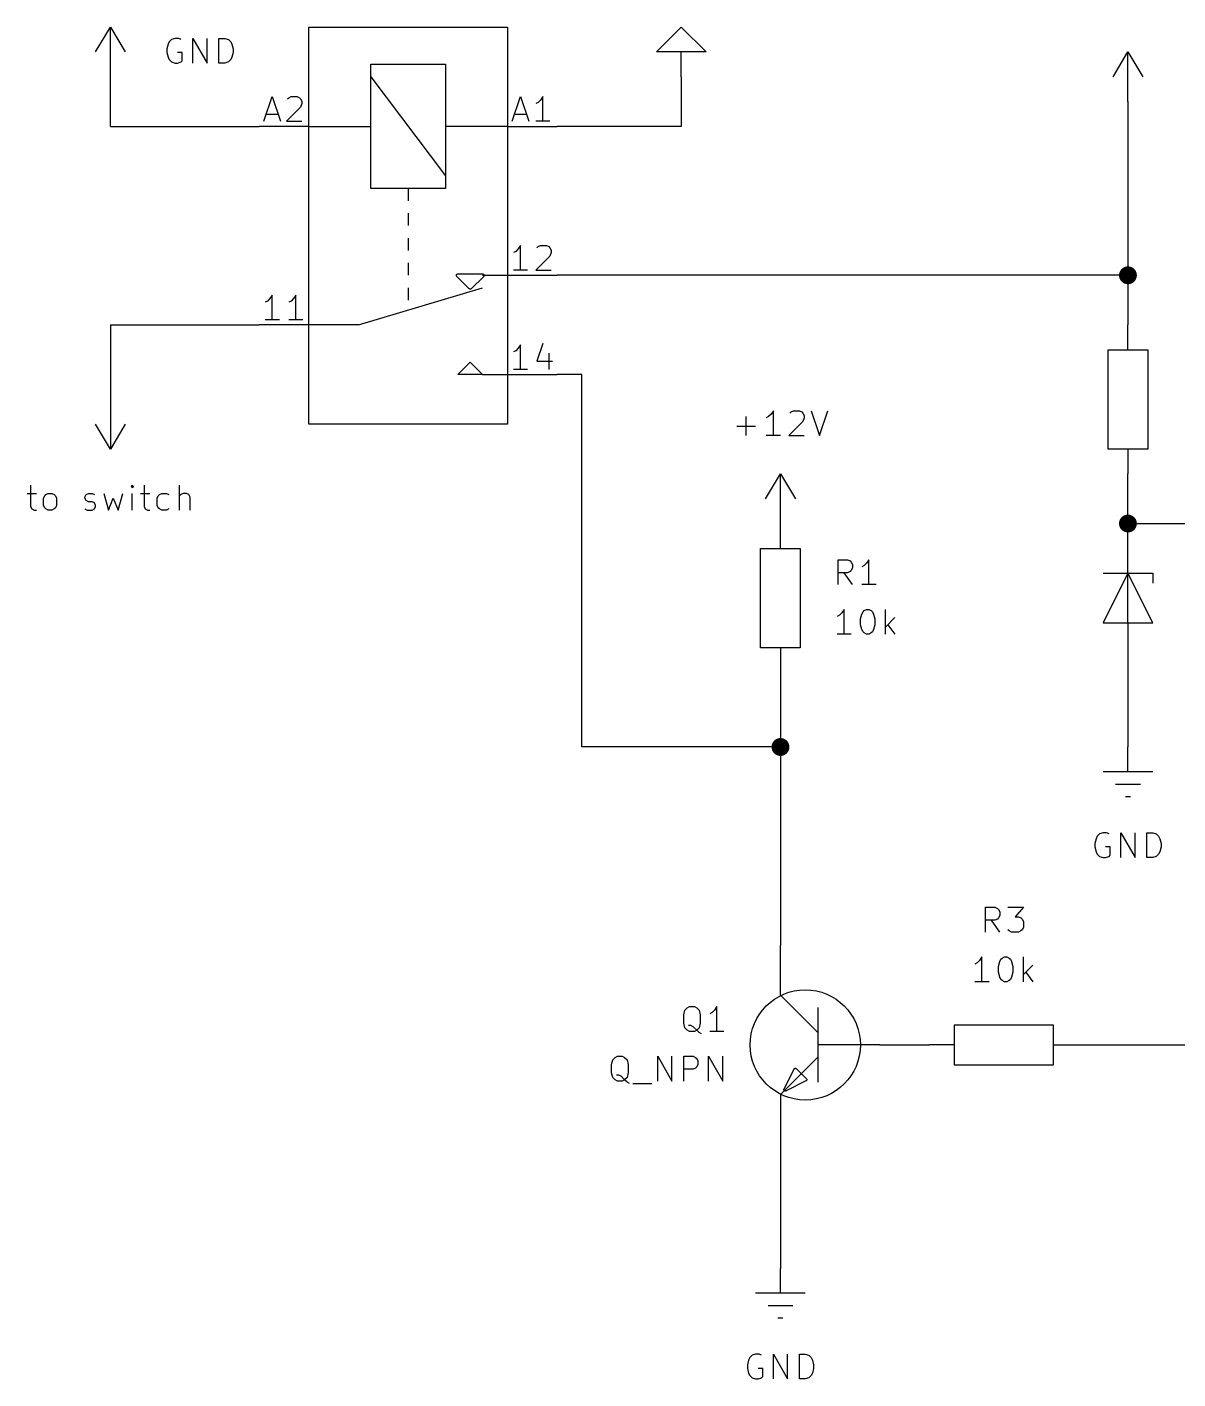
# Model space of a CAD drawing. Extents: x 1.98 to 6.72, y -5.17 to -0.82.
# Drawn here: x 2.032 to 4.351, y -5.073 to -2.35 of the extents above; entities that cross this region are included whole.
import ezdxf

# ---------------------------------------------------------------- set-up
doc = ezdxf.new("R2010")
doc.units = 0
doc.header["$MEASUREMENT"] = 0
for name, color, linetype in [('CYAN2', 4, 'CONTINUOUS'), ('GREEN3', 91, 'CONTINUOUS'), ('LYELLOW', 51, 'CONTINUOUS'), ('RED2', 1, 'CONTINUOUS'), ('RED3', 11, 'CONTINUOUS')]:
    doc.layers.add(name, color=color, linetype=linetype)

msp = doc.modelspace()

# ---------------------------------------------------------------- linework, layer by layer
at = {"layer": 'CYAN2', "linetype": 'CONTINUOUS'}
for p, q in [((2.3163, -2.3847), (2.3139, -2.3942)), ((2.3139, -2.3942), (2.3139, -2.4014)), ((2.3187, -2.3799), (2.3163, -2.3847)), ((2.3234, -2.3752), (2.3187, -2.3799)), ((2.3306, -2.3728), (2.3234, -2.3752)), ((2.3377, -2.3728), (2.3306, -2.3728)), ((2.3425, -2.3752), (2.3377, -2.3728)), ((2.3663, -2.4228), (2.3663, -2.3728)), ((2.3663, -2.3728), (2.3949, -2.4228)), ((2.3949, -2.4228), (2.3949, -2.3728)), ((2.4187, -2.4228), (2.4187, -2.3728)), ((2.4187, -2.3728), (2.4306, -2.3728)), ((2.4306, -2.3728), (2.4377, -2.3752)), ((2.4377, -2.3752), (2.4425, -2.3799)), ((2.4425, -2.3799), (2.4449, -2.3847)), ((2.4449, -2.3847), (2.4472, -2.3942)), ((2.4472, -2.3942), (2.4472, -2.4014)), ((2.3139, -2.4014), (2.3163, -2.4109)), ((2.3163, -2.4109), (2.3187, -2.4157)), ((2.3187, -2.4157), (2.3234, -2.4204)), ((2.3234, -2.4204), (2.3306, -2.4228)), ((2.3306, -2.4228), (2.3353, -2.4228)), ((2.3449, -2.4014), (2.3353, -2.4014)), ((2.3353, -2.4228), (2.3425, -2.4204)), ((2.3425, -2.4204), (2.3449, -2.418)), ((2.3449, -2.418), (2.3449, -2.4014)), ((2.4306, -2.4228), (2.4187, -2.4228)), ((2.4377, -2.4204), (2.4306, -2.4228)), ((2.4425, -2.4157), (2.4377, -2.4204)), ((2.4449, -2.4109), (2.4425, -2.4157)), ((2.4472, -2.4014), (2.4449, -2.4109)), ((3.531, -3.1299), (3.5262, -3.1347)), ((3.531, -3.1299), (3.5262, -3.1347)), ((3.5357, -3.1228), (3.531, -3.1299)), ((3.5357, -3.1228), (3.531, -3.1299)), ((3.5357, -3.1728), (3.5357, -3.1228)), ((3.5357, -3.1728), (3.5357, -3.1228)), ((3.569, -3.1276), (3.5714, -3.1252)), ((3.569, -3.1276), (3.5714, -3.1252)), ((3.5714, -3.1252), (3.5762, -3.1228)), ((3.5714, -3.1252), (3.5762, -3.1228)), ((3.5762, -3.1228), (3.5881, -3.1228)), ((3.5762, -3.1228), (3.5881, -3.1228)), ((3.5881, -3.1228), (3.5929, -3.1252)), ((3.5881, -3.1228), (3.5929, -3.1252)), ((3.5929, -3.1252), (3.5952, -3.1276)), ((3.5929, -3.1252), (3.5952, -3.1276)), ((3.5952, -3.1276), (3.5976, -3.1323)), ((3.5952, -3.1276), (3.5976, -3.1323)), ((3.6119, -3.1228), (3.6286, -3.1728)), ((3.6119, -3.1228), (3.6286, -3.1728)), ((3.6286, -3.1728), (3.6452, -3.1228)), ((3.6286, -3.1728), (3.6452, -3.1228)), ((3.4619, -3.1538), (3.5, -3.1538)), ((3.4619, -3.1538), (3.5, -3.1538)), ((3.4809, -3.1728), (3.4809, -3.1347)), ((3.4809, -3.1728), (3.4809, -3.1347)), ((3.5262, -3.1347), (3.5214, -3.1371)), ((3.5262, -3.1347), (3.5214, -3.1371)), ((3.5952, -3.1442), (3.5667, -3.1728)), ((3.5952, -3.1442), (3.5667, -3.1728)), ((3.5976, -3.1371), (3.5952, -3.1442)), ((3.5976, -3.1371), (3.5952, -3.1442)), ((3.5976, -3.1323), (3.5976, -3.1371)), ((3.5976, -3.1323), (3.5976, -3.1371)), ((3.55, -3.1728), (3.5214, -3.1728)), ((3.55, -3.1728), (3.5214, -3.1728)), ((3.5667, -3.1728), (3.5976, -3.1728)), ((3.5667, -3.1728), (3.5976, -3.1728)), ((2.0321, -3.2895), (2.0512, -3.2895)), ((2.0393, -3.2728), (2.0393, -3.3157)), ((2.0655, -3.299), (2.0679, -3.2942)), ((2.0679, -3.2942), (2.0702, -3.2918)), ((2.0702, -3.2918), (2.075, -3.2895)), ((2.075, -3.2895), (2.0821, -3.2895)), ((2.0821, -3.2895), (2.0869, -3.2918)), ((2.0869, -3.2918), (2.0893, -3.2942)), ((2.0893, -3.2942), (2.0917, -3.299)), ((2.1488, -3.2966), (2.1512, -3.2918)), ((2.1512, -3.2918), (2.1559, -3.2895)), ((2.1559, -3.2895), (2.1631, -3.2895)), ((2.1631, -3.2895), (2.1679, -3.2918)), ((2.1869, -3.2895), (2.1964, -3.3228)), ((2.2155, -3.3228), (2.225, -3.2895)), ((2.244, -3.2728), (2.2417, -3.2752)), ((2.2417, -3.2752), (2.244, -3.2776)), ((2.2464, -3.2752), (2.244, -3.2728)), ((2.244, -3.2728), (2.244, -3.2776)), ((2.244, -3.2776), (2.2464, -3.2752)), ((2.244, -3.3228), (2.244, -3.2895)), ((2.2607, -3.2895), (2.2798, -3.2895)), ((2.2679, -3.2728), (2.2679, -3.3157)), ((2.294, -3.299), (2.2964, -3.2942)), ((2.2964, -3.2942), (2.2988, -3.2918)), ((2.2988, -3.2918), (2.3036, -3.2895)), ((2.3036, -3.2895), (2.3131, -3.2895)), ((2.3131, -3.2895), (2.3179, -3.2918)), ((2.3393, -3.3228), (2.3393, -3.2728)), ((2.3417, -3.2918), (2.3393, -3.2942)), ((2.3464, -3.2895), (2.3417, -3.2918)), ((2.3536, -3.2895), (2.3464, -3.2895)), ((2.3583, -3.2918), (2.3536, -3.2895)), ((2.3607, -3.2966), (2.3583, -3.2918)), ((2.0393, -3.3157), (2.0417, -3.3204)), ((2.0417, -3.3204), (2.0464, -3.3228)), ((2.0655, -3.3133), (2.0655, -3.299)), ((2.0679, -3.318), (2.0655, -3.3133)), ((2.0702, -3.3204), (2.0679, -3.318)), ((2.075, -3.3228), (2.0702, -3.3204)), ((2.0869, -3.3204), (2.0821, -3.3228)), ((2.0893, -3.318), (2.0869, -3.3204)), ((2.0917, -3.3133), (2.0893, -3.318)), ((2.0917, -3.299), (2.0917, -3.3133)), ((2.1488, -3.299), (2.1488, -3.2966)), ((2.1512, -3.3038), (2.1488, -3.299)), ((2.1488, -3.3204), (2.1536, -3.3228)), ((2.1559, -3.3061), (2.1512, -3.3038)), ((2.1631, -3.3061), (2.1559, -3.3061)), ((2.1679, -3.3085), (2.1631, -3.3061)), ((2.1631, -3.3228), (2.1679, -3.3204)), ((2.1702, -3.3133), (2.1679, -3.3085)), ((2.1679, -3.3204), (2.1702, -3.3157)), ((2.1702, -3.3157), (2.1702, -3.3133)), ((2.1964, -3.3228), (2.2059, -3.299)), ((2.2059, -3.299), (2.2155, -3.3228)), ((2.2679, -3.3157), (2.2702, -3.3204)), ((2.2702, -3.3204), (2.275, -3.3228)), ((2.294, -3.3133), (2.294, -3.299)), ((2.2964, -3.318), (2.294, -3.3133)), ((2.2988, -3.3204), (2.2964, -3.318)), ((2.3036, -3.3228), (2.2988, -3.3204)), ((2.3179, -3.3204), (2.3131, -3.3228)), ((2.3607, -3.3228), (2.3607, -3.2966)), ((2.0464, -3.3228), (2.0512, -3.3228)), ((2.0821, -3.3228), (2.075, -3.3228)), ((2.1536, -3.3228), (2.1631, -3.3228)), ((2.275, -3.3228), (2.2798, -3.3228)), ((2.3131, -3.3228), (2.3036, -3.3228)), ((3.6663, -3.4728), (3.6663, -3.4228)), ((3.6663, -3.4228), (3.6853, -3.4228)), ((3.6663, -3.4728), (3.6663, -3.4228)), ((3.6663, -3.4228), (3.6853, -3.4228)), ((3.6853, -3.4228), (3.6901, -3.4252)), ((3.6853, -3.4228), (3.6901, -3.4252)), ((3.6901, -3.4252), (3.6925, -3.4276)), ((3.6901, -3.4252), (3.6925, -3.4276)), ((3.6925, -3.4276), (3.6949, -3.4323)), ((3.6925, -3.4276), (3.6949, -3.4323)), ((3.7234, -3.4299), (3.7187, -3.4347)), ((3.7234, -3.4299), (3.7187, -3.4347)), ((3.7282, -3.4228), (3.7234, -3.4299)), ((3.7282, -3.4228), (3.7234, -3.4299)), ((3.7282, -3.4728), (3.7282, -3.4228)), ((3.7282, -3.4728), (3.7282, -3.4228)), ((3.6853, -3.449), (3.6663, -3.449)), ((3.6853, -3.449), (3.6663, -3.449)), ((3.6949, -3.4728), (3.6782, -3.449)), ((3.6949, -3.4728), (3.6782, -3.449)), ((3.6901, -3.4466), (3.6853, -3.449)), ((3.6901, -3.4466), (3.6853, -3.449)), ((3.6925, -3.4442), (3.6901, -3.4466)), ((3.6925, -3.4442), (3.6901, -3.4466)), ((3.6949, -3.4395), (3.6925, -3.4442)), ((3.6949, -3.4395), (3.6925, -3.4442)), ((3.6949, -3.4323), (3.6949, -3.4395)), ((3.6949, -3.4323), (3.6949, -3.4395)), ((3.7187, -3.4347), (3.7139, -3.4371)), ((3.7187, -3.4347), (3.7139, -3.4371)), ((3.7425, -3.4728), (3.7139, -3.4728)), ((3.7425, -3.4728), (3.7139, -3.4728)), ((3.6687, -3.5347), (3.6639, -3.5371)), ((3.6687, -3.5347), (3.6639, -3.5371)), ((3.6734, -3.5299), (3.6687, -3.5347)), ((3.6734, -3.5299), (3.6687, -3.5347)), ((3.6782, -3.5228), (3.6734, -3.5299)), ((3.6782, -3.5228), (3.6734, -3.5299)), ((3.6782, -3.5728), (3.6782, -3.5228)), ((3.6782, -3.5728), (3.6782, -3.5228)), ((3.7115, -3.5418), (3.7139, -3.5323)), ((3.7115, -3.5418), (3.7139, -3.5323)), ((3.7139, -3.5323), (3.7163, -3.5276)), ((3.7139, -3.5323), (3.7163, -3.5276)), ((3.7163, -3.5276), (3.7187, -3.5252)), ((3.7163, -3.5276), (3.7187, -3.5252)), ((3.7187, -3.5252), (3.7234, -3.5228)), ((3.7187, -3.5252), (3.7234, -3.5228)), ((3.7234, -3.5228), (3.7282, -3.5228)), ((3.7234, -3.5228), (3.7282, -3.5228)), ((3.7282, -3.5228), (3.7329, -3.5252)), ((3.7282, -3.5228), (3.7329, -3.5252)), ((3.7329, -3.5252), (3.7353, -3.5276)), ((3.7329, -3.5252), (3.7353, -3.5276)), ((3.7353, -3.5276), (3.7377, -3.5323)), ((3.7353, -3.5276), (3.7377, -3.5323)), ((3.7377, -3.5323), (3.7401, -3.5418)), ((3.7377, -3.5323), (3.7401, -3.5418)), ((3.7615, -3.5728), (3.7615, -3.5228)), ((3.7615, -3.5728), (3.7615, -3.5228)), ((3.7806, -3.5395), (3.7615, -3.5585)), ((3.7806, -3.5395), (3.7615, -3.5585)), ((3.7115, -3.5538), (3.7115, -3.5418)), ((3.7115, -3.5538), (3.7115, -3.5418)), ((3.7139, -3.5633), (3.7115, -3.5538)), ((3.7139, -3.5633), (3.7115, -3.5538)), ((3.7163, -3.568), (3.7139, -3.5633)), ((3.7163, -3.568), (3.7139, -3.5633)), ((3.7377, -3.5633), (3.7353, -3.568)), ((3.7377, -3.5633), (3.7353, -3.568)), ((3.7401, -3.5538), (3.7377, -3.5633)), ((3.7401, -3.5538), (3.7377, -3.5633)), ((3.7401, -3.5418), (3.7401, -3.5538)), ((3.7401, -3.5418), (3.7401, -3.5538)), ((3.7663, -3.5538), (3.7806, -3.5728)), ((3.7663, -3.5538), (3.7806, -3.5728)), ((3.6925, -3.5728), (3.6639, -3.5728)), ((3.6925, -3.5728), (3.6639, -3.5728)), ((3.7187, -3.5704), (3.7163, -3.568)), ((3.7187, -3.5704), (3.7163, -3.568)), ((3.7234, -3.5728), (3.7187, -3.5704)), ((3.7234, -3.5728), (3.7187, -3.5704)), ((3.7282, -3.5728), (3.7234, -3.5728)), ((3.7282, -3.5728), (3.7234, -3.5728)), ((3.7329, -3.5704), (3.7282, -3.5728)), ((3.7329, -3.5704), (3.7282, -3.5728)), ((3.7353, -3.568), (3.7329, -3.5704)), ((3.7353, -3.568), (3.7329, -3.5704)), ((4.1929, -3.9752), (4.1881, -3.9799)), ((4.2, -3.9728), (4.1929, -3.9752)), ((4.2071, -3.9728), (4.2, -3.9728)), ((4.2119, -3.9752), (4.2071, -3.9728)), ((4.2357, -4.0228), (4.2357, -3.9728)), ((4.2357, -3.9728), (4.2643, -4.0228)), ((4.2643, -4.0228), (4.2643, -3.9728)), ((4.2881, -4.0228), (4.2881, -3.9728)), ((4.2881, -3.9728), (4.3, -3.9728)), ((4.3, -3.9728), (4.3071, -3.9752)), ((4.3071, -3.9752), (4.3119, -3.9799)), ((4.1857, -3.9847), (4.1833, -3.9942)), ((4.1833, -3.9942), (4.1833, -4.0014)), ((4.1833, -4.0014), (4.1857, -4.0109)), ((4.1881, -3.9799), (4.1857, -3.9847)), ((4.2143, -4.0014), (4.2048, -4.0014)), ((4.2143, -4.018), (4.2143, -4.0014)), ((4.3119, -3.9799), (4.3143, -3.9847)), ((4.3143, -3.9847), (4.3167, -3.9942)), ((4.3167, -4.0014), (4.3143, -4.0109)), ((4.3167, -3.9942), (4.3167, -4.0014)), ((4.1857, -4.0109), (4.1881, -4.0157)), ((4.1881, -4.0157), (4.1929, -4.0204)), ((4.1929, -4.0204), (4.2, -4.0228)), ((4.2, -4.0228), (4.2048, -4.0228)), ((4.2048, -4.0228), (4.2119, -4.0204)), ((4.2119, -4.0204), (4.2143, -4.018)), ((4.3, -4.0228), (4.2881, -4.0228)), ((4.3071, -4.0204), (4.3, -4.0228)), ((4.3119, -4.0157), (4.3071, -4.0204)), ((4.3143, -4.0109), (4.3119, -4.0157)), ((3.9631, -4.1728), (3.9631, -4.1228)), ((3.9631, -4.1228), (3.9821, -4.1228)), ((3.9631, -4.1728), (3.9631, -4.1228)), ((3.9631, -4.1228), (3.9821, -4.1228)), ((3.9821, -4.1228), (3.9869, -4.1252)), ((3.9821, -4.1228), (3.9869, -4.1252)), ((3.9869, -4.1252), (3.9893, -4.1276)), ((3.9869, -4.1252), (3.9893, -4.1276)), ((3.9893, -4.1276), (3.9917, -4.1323)), ((3.9893, -4.1276), (3.9917, -4.1323)), ((3.9917, -4.1323), (3.9917, -4.1395)), ((3.9917, -4.1323), (3.9917, -4.1395)), ((4.0083, -4.1228), (4.0393, -4.1228)), ((4.0083, -4.1228), (4.0393, -4.1228)), ((4.0393, -4.1228), (4.0226, -4.1418)), ((4.0393, -4.1228), (4.0226, -4.1418)), ((3.9821, -4.149), (3.9631, -4.149)), ((3.9821, -4.149), (3.9631, -4.149)), ((3.9917, -4.1728), (3.975, -4.149)), ((3.9917, -4.1728), (3.975, -4.149)), ((3.9869, -4.1466), (3.9821, -4.149)), ((3.9869, -4.1466), (3.9821, -4.149)), ((3.9893, -4.1442), (3.9869, -4.1466)), ((3.9893, -4.1442), (3.9869, -4.1466)), ((3.9917, -4.1395), (3.9893, -4.1442)), ((3.9917, -4.1395), (3.9893, -4.1442)), ((4.0226, -4.1418), (4.0298, -4.1418)), ((4.0226, -4.1418), (4.0298, -4.1418)), ((4.0298, -4.1418), (4.0345, -4.1442)), ((4.0298, -4.1418), (4.0345, -4.1442)), ((4.0345, -4.1442), (4.0369, -4.1466)), ((4.0345, -4.1442), (4.0369, -4.1466)), ((4.0369, -4.1466), (4.0393, -4.1514)), ((4.0369, -4.1466), (4.0393, -4.1514)), ((4.0393, -4.1633), (4.0369, -4.168)), ((4.0393, -4.1633), (4.0369, -4.168)), ((4.0393, -4.1514), (4.0393, -4.1633)), ((4.0393, -4.1514), (4.0393, -4.1633)), ((4.0107, -4.1704), (4.0083, -4.168)), ((4.0107, -4.1704), (4.0083, -4.168)), ((4.0155, -4.1728), (4.0107, -4.1704)), ((4.0155, -4.1728), (4.0107, -4.1704)), ((4.0298, -4.1728), (4.0155, -4.1728)), ((4.0298, -4.1728), (4.0155, -4.1728)), ((4.0345, -4.1704), (4.0298, -4.1728)), ((4.0345, -4.1704), (4.0298, -4.1728)), ((4.0369, -4.168), (4.0345, -4.1704)), ((4.0369, -4.168), (4.0345, -4.1704)), ((3.9464, -4.2347), (3.9417, -4.2371)), ((3.9464, -4.2347), (3.9417, -4.2371)), ((3.9512, -4.2299), (3.9464, -4.2347)), ((3.9512, -4.2299), (3.9464, -4.2347)), ((3.9559, -4.2228), (3.9512, -4.2299)), ((3.9559, -4.2228), (3.9512, -4.2299)), ((3.9559, -4.2728), (3.9559, -4.2228)), ((3.9559, -4.2728), (3.9559, -4.2228)), ((3.9893, -4.2418), (3.9917, -4.2323)), ((3.9893, -4.2418), (3.9917, -4.2323)), ((3.9893, -4.2538), (3.9893, -4.2418)), ((3.9893, -4.2538), (3.9893, -4.2418)), ((3.9917, -4.2323), (3.994, -4.2276)), ((3.9917, -4.2323), (3.994, -4.2276)), ((3.994, -4.2276), (3.9964, -4.2252)), ((3.994, -4.2276), (3.9964, -4.2252)), ((3.9964, -4.2252), (4.0012, -4.2228)), ((3.9964, -4.2252), (4.0012, -4.2228)), ((4.0012, -4.2228), (4.0059, -4.2228)), ((4.0012, -4.2228), (4.0059, -4.2228)), ((4.0059, -4.2228), (4.0107, -4.2252)), ((4.0059, -4.2228), (4.0107, -4.2252)), ((4.0107, -4.2252), (4.0131, -4.2276)), ((4.0107, -4.2252), (4.0131, -4.2276)), ((4.0131, -4.2276), (4.0155, -4.2323)), ((4.0131, -4.2276), (4.0155, -4.2323)), ((4.0155, -4.2323), (4.0179, -4.2418)), ((4.0155, -4.2323), (4.0179, -4.2418)), ((4.0179, -4.2418), (4.0179, -4.2538)), ((4.0179, -4.2418), (4.0179, -4.2538)), ((4.0393, -4.2728), (4.0393, -4.2228)), ((4.0393, -4.2728), (4.0393, -4.2228)), ((4.0583, -4.2395), (4.0393, -4.2585)), ((4.0583, -4.2395), (4.0393, -4.2585)), ((3.9702, -4.2728), (3.9417, -4.2728)), ((3.9702, -4.2728), (3.9417, -4.2728)), ((3.9917, -4.2633), (3.9893, -4.2538)), ((3.9917, -4.2633), (3.9893, -4.2538)), ((3.994, -4.268), (3.9917, -4.2633)), ((3.994, -4.268), (3.9917, -4.2633)), ((3.9964, -4.2704), (3.994, -4.268)), ((3.9964, -4.2704), (3.994, -4.268)), ((4.0012, -4.2728), (3.9964, -4.2704)), ((4.0012, -4.2728), (3.9964, -4.2704)), ((4.0059, -4.2728), (4.0012, -4.2728)), ((4.0059, -4.2728), (4.0012, -4.2728)), ((4.0107, -4.2704), (4.0059, -4.2728)), ((4.0107, -4.2704), (4.0059, -4.2728)), ((4.0131, -4.268), (4.0107, -4.2704)), ((4.0131, -4.268), (4.0107, -4.2704)), ((4.0155, -4.2633), (4.0131, -4.268)), ((4.0155, -4.2633), (4.0131, -4.268)), ((4.0179, -4.2538), (4.0155, -4.2633)), ((4.0179, -4.2538), (4.0155, -4.2633)), ((4.044, -4.2538), (4.0583, -4.2728)), ((4.044, -4.2538), (4.0583, -4.2728)), ((3.3575, -4.3299), (3.3623, -4.3252)), ((3.3575, -4.3299), (3.3623, -4.3252)), ((3.3623, -4.3252), (3.367, -4.3228)), ((3.3623, -4.3252), (3.367, -4.3228)), ((3.367, -4.3228), (3.3766, -4.3228)), ((3.367, -4.3228), (3.3766, -4.3228)), ((3.3766, -4.3228), (3.3813, -4.3252)), ((3.3766, -4.3228), (3.3813, -4.3252)), ((3.3813, -4.3252), (3.3861, -4.3299)), ((3.3813, -4.3252), (3.3861, -4.3299)), ((3.4218, -4.3228), (3.4171, -4.3299)), ((3.4218, -4.3228), (3.4171, -4.3299)), ((3.4218, -4.3728), (3.4218, -4.3228)), ((3.4218, -4.3728), (3.4218, -4.3228)), ((3.3551, -4.3395), (3.3575, -4.3299)), ((3.3551, -4.3395), (3.3575, -4.3299)), ((3.3551, -4.3561), (3.3551, -4.3395)), ((3.3551, -4.3561), (3.3551, -4.3395)), ((3.3575, -4.3657), (3.3551, -4.3561)), ((3.3575, -4.3657), (3.3551, -4.3561)), ((3.3861, -4.3299), (3.3885, -4.3395)), ((3.3861, -4.3299), (3.3885, -4.3395)), ((3.3885, -4.3561), (3.3861, -4.3657)), ((3.3885, -4.3561), (3.3861, -4.3657)), ((3.3885, -4.3395), (3.3885, -4.3561)), ((3.3885, -4.3395), (3.3885, -4.3561)), ((3.4123, -4.3347), (3.4075, -4.3371)), ((3.4123, -4.3347), (3.4075, -4.3371)), ((3.4171, -4.3299), (3.4123, -4.3347)), ((3.4171, -4.3299), (3.4123, -4.3347)), ((3.3623, -4.3704), (3.3575, -4.3657)), ((3.3623, -4.3704), (3.3575, -4.3657)), ((3.367, -4.3728), (3.3623, -4.3704)), ((3.367, -4.3728), (3.3623, -4.3704)), ((3.3694, -4.3609), (3.3647, -4.3609)), ((3.3694, -4.3609), (3.3647, -4.3609)), ((3.3766, -4.3728), (3.367, -4.3728)), ((3.3766, -4.3728), (3.367, -4.3728)), ((3.3742, -4.3633), (3.3694, -4.3609)), ((3.3742, -4.3633), (3.3694, -4.3609)), ((3.3813, -4.3704), (3.3742, -4.3633)), ((3.3813, -4.3704), (3.3742, -4.3633)), ((3.3813, -4.3704), (3.3766, -4.3728)), ((3.3813, -4.3704), (3.3766, -4.3728)), ((3.3861, -4.3657), (3.3813, -4.3704)), ((3.3861, -4.3657), (3.3813, -4.3704)), ((3.3861, -4.3752), (3.3813, -4.3704)), ((3.3861, -4.3752), (3.3813, -4.3704)), ((3.3909, -4.3776), (3.3861, -4.3752)), ((3.3909, -4.3776), (3.3861, -4.3752)), ((3.4361, -4.3728), (3.4075, -4.3728)), ((3.4361, -4.3728), (3.4075, -4.3728)), ((3.2099, -4.4395), (3.2123, -4.4299)), ((3.2099, -4.4395), (3.2123, -4.4299)), ((3.2123, -4.4299), (3.217, -4.4252)), ((3.2123, -4.4299), (3.217, -4.4252)), ((3.217, -4.4252), (3.2218, -4.4228)), ((3.217, -4.4252), (3.2218, -4.4228)), ((3.2218, -4.4228), (3.2313, -4.4228)), ((3.2218, -4.4228), (3.2313, -4.4228)), ((3.2313, -4.4228), (3.2361, -4.4252)), ((3.2313, -4.4228), (3.2361, -4.4252)), ((3.2361, -4.4252), (3.2409, -4.4299)), ((3.2361, -4.4252), (3.2409, -4.4299)), ((3.2409, -4.4299), (3.2432, -4.4395)), ((3.2409, -4.4299), (3.2432, -4.4395)), ((3.3028, -4.4728), (3.3028, -4.4228)), ((3.3028, -4.4228), (3.3313, -4.4728)), ((3.3028, -4.4728), (3.3028, -4.4228)), ((3.3028, -4.4228), (3.3313, -4.4728)), ((3.3313, -4.4728), (3.3313, -4.4228)), ((3.3313, -4.4728), (3.3313, -4.4228)), ((3.3551, -4.4728), (3.3551, -4.4228)), ((3.3551, -4.4228), (3.3742, -4.4228)), ((3.3551, -4.4728), (3.3551, -4.4228)), ((3.3551, -4.4228), (3.3742, -4.4228)), ((3.3742, -4.4228), (3.379, -4.4252)), ((3.3742, -4.4228), (3.379, -4.4252)), ((3.379, -4.4252), (3.3813, -4.4276)), ((3.379, -4.4252), (3.3813, -4.4276)), ((3.3813, -4.4276), (3.3837, -4.4323)), ((3.3813, -4.4276), (3.3837, -4.4323)), ((3.3837, -4.4323), (3.3837, -4.4395)), ((3.3837, -4.4323), (3.3837, -4.4395)), ((3.4051, -4.4728), (3.4051, -4.4228)), ((3.4051, -4.4228), (3.4337, -4.4728)), ((3.4051, -4.4728), (3.4051, -4.4228)), ((3.4051, -4.4228), (3.4337, -4.4728)), ((3.4337, -4.4728), (3.4337, -4.4228)), ((3.4337, -4.4728), (3.4337, -4.4228)), ((3.2099, -4.4561), (3.2099, -4.4395)), ((3.2099, -4.4561), (3.2099, -4.4395)), ((3.2123, -4.4657), (3.2099, -4.4561)), ((3.2123, -4.4657), (3.2099, -4.4561)), ((3.2242, -4.4609), (3.2194, -4.4609)), ((3.2242, -4.4609), (3.2194, -4.4609)), ((3.229, -4.4633), (3.2242, -4.4609)), ((3.229, -4.4633), (3.2242, -4.4609)), ((3.2361, -4.4704), (3.229, -4.4633)), ((3.2361, -4.4704), (3.229, -4.4633)), ((3.2432, -4.4561), (3.2409, -4.4657)), ((3.2432, -4.4561), (3.2409, -4.4657)), ((3.2432, -4.4395), (3.2432, -4.4561)), ((3.2432, -4.4395), (3.2432, -4.4561)), ((3.3742, -4.449), (3.3551, -4.449)), ((3.3742, -4.449), (3.3551, -4.449)), ((3.379, -4.4466), (3.3742, -4.449)), ((3.379, -4.4466), (3.3742, -4.449)), ((3.3813, -4.4442), (3.379, -4.4466)), ((3.3813, -4.4442), (3.379, -4.4466)), ((3.3837, -4.4395), (3.3813, -4.4442)), ((3.3837, -4.4395), (3.3813, -4.4442)), ((3.217, -4.4704), (3.2123, -4.4657)), ((3.217, -4.4704), (3.2123, -4.4657)), ((3.2218, -4.4728), (3.217, -4.4704)), ((3.2218, -4.4728), (3.217, -4.4704)), ((3.2313, -4.4728), (3.2218, -4.4728)), ((3.2313, -4.4728), (3.2218, -4.4728)), ((3.2361, -4.4704), (3.2313, -4.4728)), ((3.2361, -4.4704), (3.2313, -4.4728)), ((3.2409, -4.4657), (3.2361, -4.4704)), ((3.2409, -4.4657), (3.2361, -4.4704)), ((3.2409, -4.4752), (3.2361, -4.4704)), ((3.2409, -4.4752), (3.2361, -4.4704)), ((3.2456, -4.4776), (3.2409, -4.4752)), ((3.2456, -4.4776), (3.2409, -4.4752)), ((3.2528, -4.4776), (3.2909, -4.4776)), ((3.2528, -4.4776), (3.2909, -4.4776)), ((3.4857, -5.0347), (3.4833, -5.0442)), ((3.4881, -5.0299), (3.4857, -5.0347)), ((3.4929, -5.0252), (3.4881, -5.0299)), ((3.5, -5.0228), (3.4929, -5.0252)), ((3.5071, -5.0228), (3.5, -5.0228)), ((3.5119, -5.0252), (3.5071, -5.0228)), ((3.5357, -5.0728), (3.5357, -5.0228)), ((3.5357, -5.0228), (3.5643, -5.0728)), ((3.5643, -5.0728), (3.5643, -5.0228)), ((3.5881, -5.0728), (3.5881, -5.0228)), ((3.5881, -5.0228), (3.6, -5.0228)), ((3.6, -5.0228), (3.6071, -5.0252)), ((3.6071, -5.0252), (3.6119, -5.0299)), ((3.6119, -5.0299), (3.6143, -5.0347)), ((3.6143, -5.0347), (3.6167, -5.0442)), ((3.4833, -5.0442), (3.4833, -5.0514)), ((3.4833, -5.0514), (3.4857, -5.0609)), ((3.4857, -5.0609), (3.4881, -5.0657)), ((3.5143, -5.0514), (3.5048, -5.0514)), ((3.5143, -5.068), (3.5143, -5.0514)), ((3.6143, -5.0609), (3.6119, -5.0657)), ((3.6167, -5.0514), (3.6143, -5.0609)), ((3.6167, -5.0442), (3.6167, -5.0514)), ((3.4881, -5.0657), (3.4929, -5.0704)), ((3.4929, -5.0704), (3.5, -5.0728)), ((3.5, -5.0728), (3.5048, -5.0728)), ((3.5048, -5.0728), (3.5119, -5.0704)), ((3.5119, -5.0704), (3.5143, -5.068)), ((3.6, -5.0728), (3.5881, -5.0728)), ((3.6071, -5.0704), (3.6, -5.0728)), ((3.6119, -5.0657), (3.6071, -5.0704))]:
    msp.add_line(p, q, dxfattribs=at)
at = {"layer": 'GREEN3', "linetype": 'CONTINUOUS'}
for p, q in [((2.2, -2.55), (2.2, -2.45)), ((3.35, -2.45), (3.35, -2.55)), ((4.25, -2.5), (4.25, -2.85)), ((2.2, -2.55), (2.5, -2.55)), ((3.35, -2.55), (3.1, -2.55)), ((4.25, -2.85), (3.1, -2.85)), ((4.25, -2.85), (4.25, -2.95)), ((2.2, -2.95), (2.5, -2.95)), ((2.2, -2.95), (2.2, -3.1)), ((3.15, -3.05), (3.1, -3.05)), ((3.15, -3.8), (3.15, -3.05)), ((4.25, -3.35), (4.25, -3.25)), ((4.25, -3.35), (5.4, -3.35)), ((3.55, -3.65), (3.55, -3.8)), ((4.25, -3.65), (4.25, -3.8)), ((3.55, -3.8), (3.15, -3.8)), ((3.55, -3.8), (3.55, -4.2)), ((4.15, -4.4), (4.65, -4.4)), ((3.55, -4.6), (3.55, -4.85))]:
    msp.add_line(p, q, dxfattribs=at)
at = {"layer": 'GREEN3', "const_width": 0.018}
for points in [[(4.241, -2.85, 1), (4.259, -2.85, 1)], [(4.241, -3.35, 1), (4.259, -3.35, 1)], [(3.541, -3.8, 1), (3.559, -3.8, 1)]]:
    msp.add_lwpolyline(points, format="xyb", close=True, dxfattribs=at)
at = {"layer": 'LYELLOW', "linetype": 'CONTINUOUS'}
for p, q in [((2.6, -3.15), (2.6, -2.35)), ((2.6, -2.35), (3, -2.35)), ((3, -2.35), (3, -3.15)), ((3, -3.15), (2.6, -3.15))]:
    msp.add_line(p, q, dxfattribs=at)
at = {"layer": 'RED2', "linetype": 'CONTINUOUS'}
for p, q in [((2.17, -2.4), (2.2, -2.35)), ((2.2, -2.35), (2.23, -2.4)), ((2.2, -2.45), (2.2, -2.35)), ((2.6, -3.15), (2.6, -2.35)), ((2.6, -2.35), (3, -2.35)), ((3, -2.35), (3, -3.15)), ((3.3, -2.4), (3.35, -2.35)), ((3.35, -2.35), (3.4, -2.4)), ((3.35, -2.4), (3.3, -2.4)), ((3.35, -2.45), (3.35, -2.4)), ((3.4, -2.4), (3.35, -2.4)), ((4.22, -2.45), (4.25, -2.4)), ((4.25, -2.4), (4.28, -2.45)), ((4.25, -2.5), (4.25, -2.4)), ((2.725, -2.675), (2.725, -2.425)), ((2.725, -2.425), (2.875, -2.425)), ((2.725, -2.45), (2.875, -2.65)), ((2.875, -2.425), (2.875, -2.675)), ((2.6, -2.55), (2.5, -2.55)), ((2.6, -2.55), (2.725, -2.55)), ((3, -2.55), (2.875, -2.55)), ((3, -2.55), (3.1, -2.55)), ((2.875, -2.675), (2.725, -2.675)), ((2.8, -2.675), (2.8, -2.7)), ((2.8, -2.725), (2.8, -2.75)), ((2.8, -2.775), (2.8, -2.8)), ((2.8, -2.775), (2.8, -2.8)), ((2.8, -2.825), (2.8, -2.85)), ((2.8971, -2.8494), (2.8975, -2.8483)), ((2.8971, -2.8506), (2.8971, -2.8494)), ((2.8975, -2.8517), (2.8971, -2.8506)), ((2.8975, -2.8483), (2.8983, -2.8475)), ((2.8979, -2.8521), (2.8975, -2.8517)), ((2.9229, -2.8771), (2.8979, -2.8521)), ((2.8983, -2.8475), (2.8994, -2.8471)), ((2.8994, -2.8471), (2.9, -2.847)), ((2.9, -2.847), (2.95, -2.847)), ((2.9521, -2.8521), (2.9271, -2.8771)), ((2.95, -2.847), (2.9506, -2.8471)), ((2.95, -2.85), (3, -2.85)), ((2.9506, -2.8471), (2.9517, -2.8475)), ((2.9517, -2.8475), (2.9525, -2.8483)), ((2.9525, -2.8517), (2.9521, -2.8521)), ((2.9525, -2.8483), (2.9529, -2.8494)), ((2.9529, -2.8506), (2.9525, -2.8517)), ((2.9525, -2.8517), (2.9525, -2.8517)), ((2.9529, -2.8494), (2.9529, -2.8506)), ((3, -2.85), (3.1, -2.85)), ((2.7, -2.95), (2.95, -2.875)), ((2.8, -2.875), (2.8, -2.9)), ((2.9233, -2.8775), (2.9229, -2.8771)), ((2.9244, -2.8779), (2.9233, -2.8775)), ((2.9233, -2.8775), (2.9233, -2.8775)), ((2.9256, -2.8779), (2.9244, -2.8779)), ((2.9267, -2.8775), (2.9256, -2.8779)), ((2.9271, -2.8771), (2.9267, -2.8775)), ((2.6, -2.95), (2.5, -2.95)), ((2.7, -2.95), (2.6, -2.95)), ((4.25, -3), (4.25, -2.95)), ((4.21, -3.2), (4.21, -3)), ((4.21, -3), (4.29, -3)), ((4.29, -3), (4.29, -3.2)), ((2.9, -3.05), (2.925, -3.025)), ((2.925, -3.025), (2.95, -3.05)), ((2.95, -3.05), (2.9, -3.05)), ((2.95, -3.05), (3, -3.05)), ((3, -3.05), (3.1, -3.05)), ((2.2, -3.1), (2.2, -3.2)), ((2.2, -3.2), (2.17, -3.15)), ((2.23, -3.15), (2.2, -3.2)), ((3, -3.15), (2.6, -3.15)), ((4.29, -3.2), (4.21, -3.2)), ((4.25, -3.2), (4.25, -3.25)), ((3.52, -3.3), (3.55, -3.25)), ((3.55, -3.25), (3.58, -3.3)), ((3.55, -3.35), (3.55, -3.25)), ((3.55, -3.4), (3.55, -3.35)), ((3.55, -3.4), (3.55, -3.35)), ((4.25, -3.45), (4.25, -3.35)), ((3.51, -3.6), (3.51, -3.4)), ((3.51, -3.4), (3.59, -3.4)), ((3.59, -3.4), (3.59, -3.6)), ((4.2, -3.45), (4.3, -3.45)), ((4.25, -3.45), (4.2, -3.55)), ((4.25, -3.55), (4.25, -3.45)), ((4.3, -3.55), (4.25, -3.45)), ((4.3, -3.45), (4.3, -3.47)), ((4.2, -3.55), (4.3, -3.55)), ((4.25, -3.55), (4.25, -3.65)), ((3.59, -3.6), (3.51, -3.6)), ((3.55, -3.6), (3.55, -3.65)), ((3.55, -3.6), (3.55, -3.65)), ((4.25, -3.85), (4.25, -3.8)), ((4.3, -3.85), (4.2, -3.85)), ((4.225, -3.875), (4.275, -3.875)), ((4.245, -3.9), (4.255, -3.9)), ((3.55, -4.3), (3.55, -4.2)), ((3.55, -4.3), (3.55, -4.2)), ((3.625, -4.375), (3.55, -4.3)), ((3.625, -4.325), (3.625, -4.475)), ((4.1, -4.36), (3.9, -4.36)), ((3.9, -4.36), (3.9, -4.44)), ((4.1, -4.44), (4.1, -4.36)), ((3.75, -4.4), (3.625, -4.4)), ((3.75, -4.4), (3.85, -4.4)), ((3.75, -4.4), (3.85, -4.4)), ((3.9, -4.4), (3.85, -4.4)), ((3.9, -4.4), (3.85, -4.4)), ((4.1, -4.4), (4.15, -4.4)), ((4.1, -4.4), (4.15, -4.4)), ((3.625, -4.425), (3.55, -4.5)), ((3.5573, -4.4887), (3.5773, -4.4487)), ((3.5773, -4.4487), (3.5775, -4.4484)), ((3.5775, -4.4483), (3.5776, -4.4482)), ((3.5775, -4.4484), (3.5775, -4.4483)), ((3.5775, -4.4483), (3.5775, -4.4483)), ((3.5776, -4.4482), (3.578, -4.4478)), ((3.578, -4.4478), (3.5783, -4.4475)), ((3.5783, -4.4475), (3.5784, -4.4475)), ((3.5784, -4.4475), (3.5785, -4.4474)), ((3.5785, -4.4474), (3.579, -4.4472)), ((3.579, -4.4472), (3.5794, -4.4471)), ((3.5794, -4.4471), (3.5795, -4.4471)), ((3.5795, -4.4471), (3.5796, -4.447)), ((3.5796, -4.447), (3.5801, -4.4471)), ((3.5801, -4.4471), (3.5806, -4.4471)), ((3.5806, -4.4471), (3.5807, -4.4471)), ((3.5807, -4.4471), (3.5808, -4.4471)), ((3.5808, -4.4471), (3.5812, -4.4473)), ((3.5812, -4.4473), (3.5817, -4.4475)), ((3.5817, -4.4475), (3.5818, -4.4476)), ((3.5818, -4.4476), (3.5818, -4.4476)), ((3.5818, -4.4476), (3.5819, -4.4477)), ((3.5819, -4.4477), (3.5821, -4.4479)), ((3.5821, -4.4479), (3.6021, -4.4679)), ((3.9, -4.44), (4.1, -4.44)), ((3.557, -4.4896), (3.5571, -4.4894)), ((3.557, -4.49), (3.557, -4.4896)), ((3.557, -4.4904), (3.557, -4.49)), ((3.5571, -4.4906), (3.557, -4.4904)), ((3.5571, -4.4892), (3.5573, -4.4887)), ((3.5571, -4.4894), (3.5571, -4.4892)), ((3.5571, -4.4908), (3.5571, -4.4906)), ((3.5573, -4.4911), (3.5571, -4.4908)), ((3.5574, -4.4915), (3.5573, -4.4911)), ((3.5575, -4.4916), (3.5574, -4.4915)), ((3.5576, -4.4918), (3.5575, -4.4916)), ((3.5579, -4.4921), (3.5576, -4.4918)), ((3.5582, -4.4924), (3.5579, -4.4921)), ((3.5583, -4.4925), (3.5582, -4.4924)), ((3.5585, -4.4926), (3.5583, -4.4925)), ((3.5589, -4.4927), (3.5585, -4.4926)), ((3.6013, -4.4727), (3.5613, -4.4927)), ((3.6016, -4.4725), (3.6013, -4.4727)), ((3.6017, -4.4725), (3.6016, -4.4725)), ((3.6018, -4.4724), (3.6017, -4.4725)), ((3.6017, -4.4725), (3.6017, -4.4725)), ((3.6022, -4.472), (3.6018, -4.4724)), ((3.6021, -4.4679), (3.6023, -4.4681)), ((3.6025, -4.4717), (3.6022, -4.472)), ((3.6023, -4.4681), (3.6024, -4.4682)), ((3.6024, -4.4682), (3.6024, -4.4682)), ((3.6024, -4.4682), (3.6025, -4.4683)), ((3.6025, -4.4683), (3.6027, -4.4688)), ((3.6026, -4.4715), (3.6025, -4.4716)), ((3.6025, -4.4716), (3.6025, -4.4717)), ((3.6028, -4.471), (3.6026, -4.4715)), ((3.6027, -4.4688), (3.6029, -4.4692)), ((3.6029, -4.4706), (3.6028, -4.471)), ((3.6029, -4.4692), (3.6029, -4.4693)), ((3.6029, -4.4693), (3.6029, -4.4694)), ((3.6029, -4.4694), (3.6029, -4.4699)), ((3.6029, -4.4699), (3.603, -4.4704)), ((3.603, -4.4704), (3.6029, -4.4705)), ((3.6029, -4.4705), (3.6029, -4.4706)), ((3.55, -4.5), (3.55, -4.6)), ((3.55, -4.5), (3.55, -4.6)), ((3.5592, -4.4929), (3.5589, -4.4927)), ((3.5594, -4.4929), (3.5592, -4.4929)), ((3.5596, -4.493), (3.5594, -4.4929)), ((3.56, -4.4929), (3.5596, -4.493)), ((3.5604, -4.493), (3.56, -4.4929)), ((3.5606, -4.4929), (3.5604, -4.493)), ((3.5608, -4.4929), (3.5606, -4.4929)), ((3.5613, -4.4927), (3.5608, -4.4929)), ((3.55, -4.9), (3.55, -4.85)), ((3.6, -4.9), (3.5, -4.9)), ((3.525, -4.925), (3.575, -4.925)), ((3.545, -4.95), (3.555, -4.95))]:
    msp.add_line(p, q, dxfattribs=at)
at = {"layer": 'RED2'}
msp.add_circle((3.6, -4.4), 0.111, dxfattribs=at)
at = {"layer": 'RED3', "linetype": 'CONTINUOUS'}
for p, q in [((2.5095, -2.5399), (2.5262, -2.4899)), ((2.5262, -2.4899), (2.5429, -2.5399)), ((2.5571, -2.4946), (2.5595, -2.4923)), ((2.5595, -2.4923), (2.5643, -2.4899)), ((2.5643, -2.4899), (2.5762, -2.4899)), ((2.5762, -2.4899), (2.581, -2.4923)), ((2.581, -2.4923), (2.5833, -2.4946)), ((2.5833, -2.4946), (2.5857, -2.4994)), ((2.5857, -2.5042), (2.5833, -2.5113)), ((2.5857, -2.4994), (2.5857, -2.5042)), ((3.0095, -2.5399), (3.0262, -2.4899)), ((3.0262, -2.4899), (3.0429, -2.5399)), ((3.0619, -2.5018), (3.0571, -2.5042)), ((3.0667, -2.497), (3.0619, -2.5018)), ((3.0714, -2.4899), (3.0667, -2.497)), ((3.0714, -2.5399), (3.0714, -2.4899)), ((2.5143, -2.5256), (2.5381, -2.5256)), ((2.5833, -2.5113), (2.5548, -2.5399)), ((3.0143, -2.5256), (3.0381, -2.5256)), ((2.5548, -2.5399), (2.5857, -2.5399)), ((3.0857, -2.5399), (3.0571, -2.5399)), ((3.0167, -2.8018), (3.0119, -2.8042)), ((3.0214, -2.797), (3.0167, -2.8018)), ((3.0262, -2.7899), (3.0214, -2.797)), ((3.0262, -2.8399), (3.0262, -2.7899)), ((3.0595, -2.7946), (3.0619, -2.7923)), ((3.0619, -2.7923), (3.0667, -2.7899)), ((3.0667, -2.7899), (3.0786, -2.7899)), ((3.0786, -2.7899), (3.0833, -2.7923)), ((3.0833, -2.7923), (3.0857, -2.7946)), ((3.0857, -2.7946), (3.0881, -2.7994)), ((3.0881, -2.8042), (3.0857, -2.8113)), ((3.0881, -2.7994), (3.0881, -2.8042)), ((3.0857, -2.8113), (3.0571, -2.8399)), ((3.0405, -2.8399), (3.0119, -2.8399)), ((3.0571, -2.8399), (3.0881, -2.8399)), ((2.5167, -2.9018), (2.5119, -2.9042)), ((2.5214, -2.897), (2.5167, -2.9018)), ((2.5262, -2.8899), (2.5214, -2.897)), ((2.5262, -2.9399), (2.5262, -2.8899)), ((2.5643, -2.9018), (2.5595, -2.9042)), ((2.569, -2.897), (2.5643, -2.9018)), ((2.5738, -2.8899), (2.569, -2.897)), ((2.5738, -2.9399), (2.5738, -2.8899)), ((2.5405, -2.9399), (2.5119, -2.9399)), ((2.5881, -2.9399), (2.5595, -2.9399)), ((3.0262, -2.9899), (3.0214, -2.997)), ((3.0262, -3.0399), (3.0262, -2.9899)), ((3.0714, -2.9875), (3.0595, -3.0232)), ((3.0167, -3.0018), (3.0119, -3.0042)), ((3.0214, -2.997), (3.0167, -3.0018)), ((3.0833, -3.0065), (3.0833, -3.0399)), ((3.0405, -3.0399), (3.0119, -3.0399)), ((3.0595, -3.0232), (3.0905, -3.0232))]:
    msp.add_line(p, q, dxfattribs=at)

doc.saveas('drawing.dxf')
